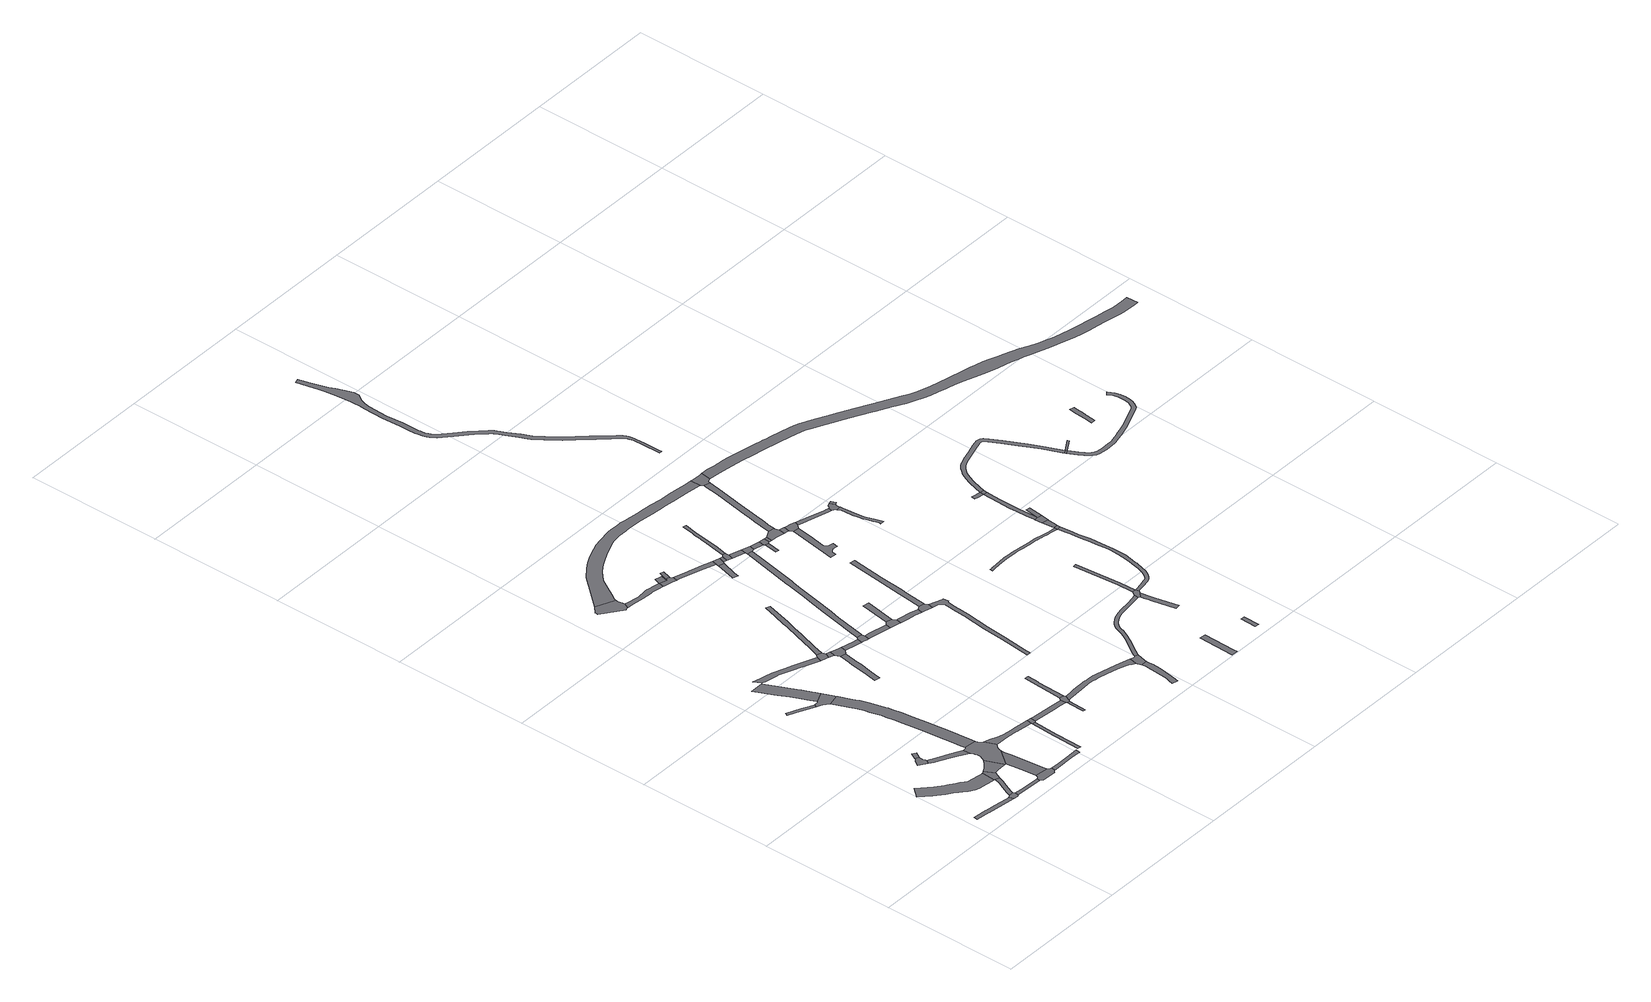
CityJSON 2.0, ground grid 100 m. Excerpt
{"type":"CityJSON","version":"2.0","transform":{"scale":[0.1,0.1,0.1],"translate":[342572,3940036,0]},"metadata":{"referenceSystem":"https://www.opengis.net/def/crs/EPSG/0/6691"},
"CityObjects":{
"road1":{"type":"Road","attributes":{"RoadStructureAttribute.sectionType":"1"},"geometry":[{"type":"MultiSurface","lod":"1","boundaries":[[[0,1,2,3,4,5,6,7,8,9,10,11,12]]]}]},
"road2":{"type":"Road","attributes":{"RoadStructureAttribute.sectionType":"1"},"geometry":[{"type":"MultiSurface","lod":"1","boundaries":[[[13,14,15,16,17,18,19,20,21,22,23,24,25,26,27,28,29,30,31,32,33,34,35,36,37,38]]]}]},
"road3":{"type":"Road","geometry":[{"type":"MultiSurface","lod":"1","boundaries":[[[5,4,39,40,41,42,43,44]]]}]},
"road4":{"type":"Road","attributes":{"RoadStructureAttribute.sectionType":"1"},"geometry":[{"type":"MultiSurface","lod":"1","boundaries":[[[43,45,46,47,48,49,50,51,52,44]]]}]},
"road5":{"type":"Road","geometry":[{"type":"MultiSurface","lod":"1","boundaries":[[[53,54,55,56,57,58,59,60,61,62,63,64,65,66]]]}]},
"road6":{"type":"Road","attributes":{"RoadStructureAttribute.sectionType":"1"},"geometry":[{"type":"MultiSurface","lod":"1","boundaries":[[[67,68,69,70,42,41]]]}]},
"road7":{"type":"Road","geometry":[{"type":"MultiSurface","lod":"1","boundaries":[[[60,71,72,73,74,61]]]}]},
"road8":{"type":"Road","geometry":[{"type":"MultiSurface","lod":"1","boundaries":[[[48,75,76,77,78,79,26,25,49]]]}]},
"road9":{"type":"Road","attributes":{"RoadStructureAttribute.sectionType":"1"},"geometry":[{"type":"MultiSurface","lod":"1","boundaries":[[[80,81,82,83,84,54,53,85,86,87,88,89,90,91]]]}]},
"road10":{"type":"Road","attributes":{"RoadStructureAttribute.sectionType":"1"},"geometry":[{"type":"MultiSurface","lod":"1","boundaries":[[[92,93,94,95,96,97,77,76,98,99,100,101]]]}]},
"road11":{"type":"Road","geometry":[{"type":"MultiSurface","lod":"1","boundaries":[[[102,103,104,68,67,105,106,107,108,109,110,111,112,113,114,115]]]}]},
"road12":{"type":"Road","attributes":{"RoadStructureAttribute.sectionType":"1"},"geometry":[{"type":"MultiSurface","lod":"1","boundaries":[[[116,117,118,119,120,121,122]]]}]},
"road13":{"type":"Road","attributes":{"function":"3","RoadStructureAttribute.sectionType":"1"},"geometry":[{"type":"MultiSurface","lod":"1","boundaries":[[[123,124,125,126,115,114,127,128,129,130,131]]]}]},
"road14":{"type":"Road","geometry":[{"type":"MultiSurface","lod":"1","boundaries":[[[132,133,134,135,136,137,138,139,140,141,142,143,144,145,146,147,91,90,148,149,150,151,152,153,92,101,123,131]]]}]},
"road15":{"type":"Road","attributes":{"function":"3","RoadStructureAttribute.sectionType":"1"},"geometry":[{"type":"MultiSurface","lod":"1","boundaries":[[[154,155,156,157,158,159,160,161,162,163,164,165,166,167,168,169,170]]]}]},
"road16":{"type":"Road","attributes":{"function":"3","RoadStructureAttribute.sectionType":"1"},"geometry":[{"type":"MultiSurface","lod":"1","boundaries":[[[171,172,173,174,175,176,177,178,179,180,181,182,183,184,185,186,187,188,189,190,191,192,193,194,195,196,197,198,199,200,142,141]]]}]},
"road17":{"type":"Road","geometry":[{"type":"MultiSurface","lod":"1","boundaries":[[[201,202,203,204,187,186,205,162,161,206,207,208,116,122]]]}]},
"road18":{"type":"Road","attributes":{"RoadStructureAttribute.sectionType":"1"},"geometry":[{"type":"MultiSurface","lod":"1","boundaries":[[[110,209,210,211,212,213,214,215,216,111]]]}]},
"road19":{"type":"Road","attributes":{"RoadStructureAttribute.sectionType":"1"},"geometry":[{"type":"MultiSurface","lod":"1","boundaries":[[[217,218,219,220,221,222,223,224,138,137,225,226,227,228]]]}]},
"road20":{"type":"Road","attributes":{"RoadStructureAttribute.sectionType":"1"},"geometry":[{"type":"MultiSurface","lod":"1","boundaries":[[[229,230,231,232,233,234,235,236,237,238,239,240,241,242,243,244,245,246]]]}]},
"road21":{"type":"Road","attributes":{"RoadStructureAttribute.sectionType":"1"},"geometry":[{"type":"MultiSurface","lod":"1","boundaries":[[[247,248,249,250,251,252,253,254]]]}]},
"road22":{"type":"Road","geometry":[{"type":"MultiSurface","lod":"1","boundaries":[[[255,217,228,251,250,256]]]}]},
"road23":{"type":"Road","geometry":[{"type":"MultiSurface","lod":"1","boundaries":[[[257,258,259,260,261,262,263,264,265,266,267,268,269,270]]]}]},
"road24":{"type":"Road","attributes":{"RoadStructureAttribute.sectionType":"1"},"geometry":[{"type":"MultiSurface","lod":"1","boundaries":[[[271,272,273,274,275,276,277,278,279,280,281]]]}]},
"road25":{"type":"Road","geometry":[{"type":"MultiSurface","lod":"1","boundaries":[[[282,283,284,237,236,285,286]]]}]},
"road26":{"type":"Road","attributes":{"RoadStructureAttribute.sectionType":"1"},"geometry":[{"type":"MultiSurface","lod":"1","boundaries":[[[287,288,282,286]]]}]},
"road27":{"type":"Road","attributes":{"RoadStructureAttribute.sectionType":"1"},"geometry":[{"type":"MultiSurface","lod":"1","boundaries":[[[289,290,291,292,293,294,295,296,255,256]]]}]},
"road28":{"type":"Road","geometry":[{"type":"MultiSurface","lod":"1","boundaries":[[[297,298,299,288,287,271,281,300]]]}]},
"road29":{"type":"Road","attributes":{"RoadStructureAttribute.sectionType":"1"},"geometry":[{"type":"MultiSurface","lod":"1","boundaries":[[[269,301,302,303,304,305,306,307,308,309,310,311,312,313,314,315,316,317,318,270]]]}]},
"road30":{"type":"Road","geometry":[{"type":"MultiSurface","lod":"1","boundaries":[[[319,320,321,322,323]]]}]},
"road31":{"type":"Road","attributes":{"RoadStructureAttribute.sectionType":"1"},"geometry":[{"type":"MultiSurface","lod":"1","boundaries":[[[324,325,326,327,328,329,330,331,332,333,334,284,283]]]}]},
"road32":{"type":"Road","attributes":{"RoadStructureAttribute.sectionType":"1"},"geometry":[{"type":"MultiSurface","lod":"1","boundaries":[[[335,336,337,338,297,300]]]}]},
"road33":{"type":"Road","geometry":[{"type":"MultiSurface","lod":"1","boundaries":[[[339,340,341,342,343,293,292,344,323,322,345,346]]]}]},
"road34":{"type":"Road","attributes":{"RoadStructureAttribute.sectionType":"1"},"geometry":[{"type":"MultiSurface","lod":"1","boundaries":[[[347,348,349,350,351,352,353,354,342,341]]]}]},
"road35":{"type":"Road","geometry":[{"type":"MultiSurface","lod":"1","boundaries":[[[336,355,356,357,358,359,360,337]]]}]},
"road36":{"type":"Road","geometry":[{"type":"MultiSurface","lod":"1","boundaries":[[[361,362,363,309]]]}]},
"road37":{"type":"Road","geometry":[{"type":"MultiSurface","lod":"1","boundaries":[[[308,364,365,366,367,368,369,370,371,372,361,309]]]}]},
"road38":{"type":"Road","attributes":{"RoadStructureAttribute.sectionType":"1"},"geometry":[{"type":"MultiSurface","lod":"1","boundaries":[[[373,374,375,358,357,376,377,378]]]}]},
"road39":{"type":"Road","geometry":[{"type":"MultiSurface","lod":"1","boundaries":[[[370,379,380,381,371]]]}]},
"road40":{"type":"Road","attributes":{"RoadStructureAttribute.sectionType":"1"},"geometry":[{"type":"MultiSurface","lod":"1","boundaries":[[[382,383,384,385,386,387,388,389,390,391,392,393,394,395,396,397,398,399,400,401,402,403,404,405,339,346]]]}]},
"road41":{"type":"Road","geometry":[{"type":"MultiSurface","lod":"1","boundaries":[[[406,407,408,409,410,411,373,378]]]}]},
"road42":{"type":"Road","attributes":{"RoadStructureAttribute.sectionType":"1"},"geometry":[{"type":"MultiSurface","lod":"1","boundaries":[[[412,413,414,415,367,366,416,417,418,419,420,421]]]}]},
"road43":{"type":"Road","attributes":{"RoadStructureAttribute.sectionType":"1"},"geometry":[{"type":"MultiSurface","lod":"1","boundaries":[[[422,423,424,425,426,427,428,429,430,360,359,431,432,433,434,435,436,437,438,439]]]}]},
"road44":{"type":"Road","attributes":{"RoadStructureAttribute.sectionType":"1"},"geometry":[{"type":"MultiSurface","lod":"1","boundaries":[[[440,441,411,410]]]}]},
"road45":{"type":"Road","attributes":{"RoadStructureAttribute.sectionType":"1"},"geometry":[{"type":"MultiSurface","lod":"1","boundaries":[[[442,443,444,445,446,447]]]}]},
"road46":{"type":"Road","attributes":{"RoadStructureAttribute.sectionType":"1"},"geometry":[{"type":"MultiSurface","lod":"1","boundaries":[[[448,449,450,409,408,451,452,453]]]}]},
"road47":{"type":"Road","attributes":{"function":"3","RoadStructureAttribute.sectionType":"1"},"geometry":[{"type":"MultiSurface","lod":"1","boundaries":[[[262,454,455,456,457,458,459,460,461,462,463,464,465,466,467,468,469,470,471,472,473,474,475,476,477,478,479,480,481,482,483,484,485,486,487,488,489,490,491,492,493,494,495,496,497,498,499,500,501,502,503,504,505,506,507,508,509,510,511,512,263]]]}]},
"road48":{"type":"Road","geometry":[{"type":"MultiSurface","lod":"1","boundaries":[[[513,514,421,420,447,446,515]]]}]},
"road49":{"type":"Road","attributes":{"RoadStructureAttribute.sectionType":"1"},"geometry":[{"type":"MultiSurface","lod":"1","boundaries":[[[516,517,518,519,520,521,522,523,524,525,526,527,528,529]]]}]},
"road50":{"type":"Road","attributes":{"RoadStructureAttribute.sectionType":"1"},"geometry":[{"type":"MultiSurface","lod":"1","boundaries":[[[530,531,513,515]]]}]},
"road51":{"type":"Road","attributes":{"RoadStructureAttribute.sectionType":"1"},"geometry":[{"type":"MultiSurface","lod":"1","boundaries":[[[532,533,534,535,536,537,538,539,540,541,542,543,544,545,546,547,548,549,550,551,552,553,554,555]]]}]},
"road52":{"type":"Road","geometry":[{"type":"MultiSurface","lod":"1","boundaries":[[[530,556,557,558,559,560,531]]]}]},
"road53":{"type":"Road","geometry":[{"type":"MultiSurface","lod":"1","boundaries":[[[561,448,453,562,563,532,555,564]]]}]},
"road54":{"type":"Road","geometry":[{"type":"MultiSurface","lod":"1","boundaries":[[[396,565,566,529,528,567,568,569,570,571,572,573,574,397]]]}]},
"road55":{"type":"Road","attributes":{"RoadStructureAttribute.sectionType":"1"},"geometry":[{"type":"MultiSurface","lod":"1","boundaries":[[[575,576,557,556,577]]]}]},
"road56":{"type":"Road","attributes":{"RoadStructureAttribute.sectionType":"1"},"geometry":[{"type":"MultiSurface","lod":"1","boundaries":[[[559,578,579,580,581,582,583,584,585,586,587,588,589,590,591,592,593,594,560]]]}]},
"road57":{"type":"Road","geometry":[{"type":"MultiSurface","lod":"1","boundaries":[[[575,577,422,439,595,596]]]}]},
"road58":{"type":"Road","attributes":{"RoadStructureAttribute.sectionType":"1"},"geometry":[{"type":"MultiSurface","lod":"1","boundaries":[[[597,598,599,600,601,602,603,604,605,561,564]]]}]},
"road59":{"type":"Road","attributes":{"RoadStructureAttribute.sectionType":"1"},"geometry":[{"type":"MultiSurface","lod":"1","boundaries":[[[595,606,607,596]]]}]},
"road60":{"type":"Road","geometry":[{"type":"MultiSurface","lod":"1","boundaries":[[[608,609,610,611]]]}]},
"road61":{"type":"Road","geometry":[{"type":"MultiSurface","lod":"1","boundaries":[[[612,607,606,613,608,611,614,615]]]}]},
"road62":{"type":"Road","attributes":{"RoadStructureAttribute.sectionType":"1"},"geometry":[{"type":"MultiSurface","lod":"1","boundaries":[[[616,617,612,615]]]}]},
"road63":{"type":"Road","geometry":[{"type":"MultiSurface","lod":"1","boundaries":[[[618,619,620,617,616,621,622,623]]]}]},
"road64":{"type":"Road","attributes":{"RoadStructureAttribute.sectionType":"1"},"geometry":[{"type":"MultiSurface","lod":"1","boundaries":[[[624,625,626,627,628,629,630,631,632,633,634,635,636,637,638,639,640,641,642,570,569,643,644,645,646,647,648,649,650,651,652,653,654,655,656,657,658,659,660,661,662,663]]]}]},
"road65":{"type":"Road","attributes":{"RoadStructureAttribute.sectionType":"1"},"geometry":[{"type":"MultiSurface","lod":"1","boundaries":[[[664,665,666,667,668,669,670,671,672,673,674,675,676,677]]]}]},
"road66":{"type":"Road","attributes":{"RoadStructureAttribute.sectionType":"1"},"geometry":[{"type":"MultiSurface","lod":"1","boundaries":[[[678,679,680,681,682]]]}]},
"road67":{"type":"Road","attributes":{"RoadStructureAttribute.sectionType":"1"},"geometry":[{"type":"MultiSurface","lod":"1","boundaries":[[[622,683,684,685,623]]]}]},
"road68":{"type":"Road","geometry":[{"type":"MultiSurface","lod":"1","boundaries":[[[686,687,685,684,677,676,688,689,690]]]}]},
"road69":{"type":"Road","attributes":{"RoadStructureAttribute.sectionType":"1"},"geometry":[{"type":"MultiSurface","lod":"1","boundaries":[[[691,692,693,694,695,696,697,698,699,700,701,702,703,704,705,706,707,708,709,620,619]]]}]},
"road70":{"type":"Road","attributes":{"RoadStructureAttribute.sectionType":"1"},"geometry":[{"type":"MultiSurface","lod":"1","boundaries":[[[689,710,711,712,713,714,715,716,717,718,719,690]]]}]},
"road71":{"type":"Road","attributes":{"RoadStructureAttribute.sectionType":"1"},"geometry":[{"type":"MultiSurface","lod":"1","boundaries":[[[720,721,722,723,724,725,726,727,728]]]}]},
"road72":{"type":"Road","geometry":[{"type":"MultiSurface","lod":"1","boundaries":[[[662,728,727,729,730,731,663]]]}]},
"road73":{"type":"Road","geometry":[{"type":"MultiSurface","lod":"1","boundaries":[[[732,733,734,735]]]}]},
"road74":{"type":"Road","geometry":[{"type":"MultiSurface","lod":"1","boundaries":[[[482,701,700,736,737,738,739,740,483]]]}]},
"road75":{"type":"Road","attributes":{"RoadStructureAttribute.sectionType":"1"},"geometry":[{"type":"MultiSurface","lod":"1","boundaries":[[[741,742,743,744,745,731,730]]]}]},
"road76":{"type":"Road","attributes":{"RoadStructureAttribute.sectionType":"1"},"geometry":[{"type":"MultiSurface","lod":"1","boundaries":[[[746,747,748,749,750,751,752,753,754,755,756,757,758,759,760,761,762,763,764,765,766,767,768]]]}]},
"road77":{"type":"Road","geometry":[{"type":"MultiSurface","lod":"1","boundaries":[[[769,770,771,772,773,774,775,776,777,778,779,780,781,782,783,784,785,786,787,788,789,790,791,792,793,794,795,796,797,798,799,800,801,802,803,804,805,806,807,808,809,810,811,812,813,814,815,816,817,818,819,820,821,822,823,824,825,826,827,828,829,830,831,832,833,834,835,836,837,838,839,840,841,842,843,844,845,846,847,848,849,850,851,852,853,854,855,856,857,858,859,860,861,862,863,864,865,866,867,868,869,870]]]}]},
"road78":{"type":"Road","geometry":[{"type":"MultiSurface","lod":"1","boundaries":[[[871,872,873,874,875,876,714,713,877,878,879,880,768,767,881,882,883,884]]]}]},
"road79":{"type":"Road","geometry":[{"type":"MultiSurface","lod":"1","boundaries":[[[885,886,871,884]]]}]},
"road80":{"type":"Road","attributes":{"RoadStructureAttribute.sectionType":"1"},"geometry":[{"type":"MultiSurface","lod":"1","boundaries":[[[887,888,889,890,891,892,893,894,895,896,897,898,899,900,901,902,903,904,905,906,907,908,909,910,911,912,913,914,915,916,917,918,919,920,921,922,923,924,925]]]}]},
"road81":{"type":"Road","attributes":{"RoadStructureAttribute.sectionType":"1"},"geometry":[{"type":"MultiSurface","lod":"1","boundaries":[[[729,926,927,928,929,930,931,932,933,934,935,936,937,938,939,940,941,942,943,944,945,946,947,948,949,950,951,952,953,954,955,956,957,958,959,960,961,962,963,964,965,966,967,968,969,970,971,972,973,730]]]}]},
"road82":{"type":"Road","geometry":[{"type":"MultiSurface","lod":"1","boundaries":[[[949,948,974,975,976,887,925]]]}]},
"road83":{"type":"Road","attributes":{"RoadStructureAttribute.sectionType":"1"},"geometry":[{"type":"MultiSurface","lod":"1","boundaries":[[[975,977,978,979,980,981,982,976]]]}]},
"road84":{"type":"Road","geometry":[{"type":"MultiSurface","lod":"1","boundaries":[[[983,984,980,979,985,986,987]]]}]},
"road85":{"type":"Road","attributes":{"RoadStructureAttribute.sectionType":"1"},"geometry":[{"type":"MultiSurface","lod":"1","boundaries":[[[986,988,989,983,987]]]}]},
"road86":{"type":"Road","attributes":{"RoadStructureAttribute.sectionType":"1"},"geometry":[{"type":"MultiSurface","lod":"1","boundaries":[[[990,991,992,993,994,984,983,995,996,997,998,999,1000,1001,1002]]]}]},
"road87":{"type":"Road","geometry":[{"type":"MultiSurface","lod":"1","boundaries":[[[1003,1004,1005,1006,1007,1002]]]}]},
"road88":{"type":"Road","geometry":[{"type":"MultiSurface","lod":"1","boundaries":[[[1003,1002,1001,1008]]]}]},
"road89":{"type":"Road","attributes":{"RoadStructureAttribute.sectionType":"1"},"geometry":[{"type":"MultiSurface","lod":"1","boundaries":[[[1009,1010,1011,1012,1013,1014,1015,1016,1017,1018,1019,1020,1021,1022,1023,1024,1025,1026,1027,1028,1029,1030,1031,1003,1008,1032,1033,1034,1035,1036,1037,1038,1039,1040,1041,1042,1043,1044,1045,1046,1047,1048,1049,1050,1051,1052,1053,1054,1055,1056]]]}]},
"road90":{"type":"Road","geometry":[{"type":"MultiSurface","lod":"1","boundaries":[[[1055,1057,1058,1056]]]}]},
"road91":{"type":"Road","geometry":[{"type":"MultiSurface","lod":"1","boundaries":[[[1058,1059,1060,1056]]]}]},
"road92":{"type":"Road","attributes":{"function":"3","RoadStructureAttribute.sectionType":"1"},"geometry":[{"type":"MultiSurface","lod":"1","boundaries":[[[1061,1062,1063,1064,1065,1066,1067,1068,1069,1070,1071,1072,1073,1074,1075,1076,1077,1078,1079,1080,1081,1082,1083,1084,1085,1086,1087,1088,1089,1090,1091,1092,1093,1094,1095,1096,1097,1098,1099,1100,1101,1102,1103,1104,1105,1106,1107,1108,1109,1110,1111,1112,1113,1114,1115,1116,738,737,1117,1118,1119,1120,1121,1122,1123,1124,1125,1126,1127,1128,1129,1130,1131,1132,1133,1134,1135,1136,1137,1138,1139,1140,1141,1142,1143,1144,1145,1146,1147,1148,1149,1150,1151,1152,1153,1154,1155,1156,1157,1158,1159,1160,1161,1162,1163,1164,1165,1166,1167,1168]]]}]},
"road93":{"type":"Road","attributes":{"RoadStructureAttribute.sectionType":"1"},"geometry":[{"type":"MultiSurface","lod":"1","boundaries":[[[1169,1170,1171,1172,1173,1174,1175,1176,1177,1178,1179,1180,1181,1182,1183,1184,1185,1186,1187,1188,1189,1190,1191,1192,1193,1194,1195,1196,1197,1058,1057,1198,1199,1200,1201,1202,1203,1204,1205,1206,1207,1208,1209,1210,1211,1212,1213,1214,1215,1216,1217,1218,1219,1220,1221,1222]]]}]},
"road94":{"type":"Road","attributes":{"RoadStructureAttribute.sectionType":"1"},"geometry":[{"type":"MultiSurface","lod":"1","boundaries":[[[1223,1224,1225,1226,1227,1228,1229,1230,1231,1232]]]}]}
},
"vertices":[
[167,143,0],[174,142,0],[261,131,0],[374,118,0],[383,117,0],[367,148,0],[357,149,0],[341,151,0],[245,163,0],[172,172,0],[170,173,0],[67,183,0],[64,154,0],
[2,597,0],[75,528,0],[138,478,0],[140,476,0],[180,447,0],[208,426,0],[219,417,0],[228,409,0],[254,386,0],[291,360,0],[319,350,0],[427,336,0],[448,335,0],[453,434,0],[433,436,0],[362,445,0],[334,452,0],[316,464,0],[290,483,0],[269,497,0],[235,520,0],[196,546,0],[191,549,0],[134,596,0],[122,608,0],[60,666,0],
[414,112,0],[420,116,0],[425,118,0],[430,146,0],[420,161,0],[386,157,0],
[427,180,0],[466,265,0],[472,279,0],[490,322,0],[459,334,0],[445,290,0],[436,271,0],[400,192,0],
[316,763,0],[336,793,0],[330,801,0],[327,806,0],[325,814,0],[325,825,0],[327,834,0],[330,848,0],[301,862,0],[297,852,0],[293,848,0],[289,845,0],[284,846,0],[256,801,0],
[627,112,0],[631,134,0],[622,134,0],[506,140,0],
[343,872,0],[355,892,0],[340,899,0],[323,907,0],
[499,347,0],[510,373,0],[472,444,0],[465,440,0],[454,435,0],
[525,701,0],[457,733,0],[448,738,0],[370,771,0],[354,781,0],[349,742,0],[359,737,0],[439,697,0],[487,671,0],[525,652,0],[563,627,0],[561,683,0],
[562,514,0],[552,504,0],[551,503,0],[533,486,0],[506,463,0],[485,451,0],[522,378,0],[539,380,0],[551,381,0],[619,385,0],
[649,145,0],[643,139,0],[636,136,0],[647,95,0],[649,94,0],[753,91,0],[756,100,0],[759,102,0],[768,103,0],[776,134,0],[766,136,0],[757,143,0],[751,150,0],[653,160,0],
[330,1703,0],[296,1716,0],[246,1740,0],[145,1788,0],[135,1768,0],[218,1730,0],[318,1683,0],
[624,383,0],[627,377,0],[628,371,0],[640,273,0],[746,173,0],[731,301,0],[717,426,0],[712,469,0],[709,491,0],
[712,512,0],[719,524,0],[726,539,0],[735,549,0],[741,555,0],[746,556,0],[712,639,0],[697,646,0],[688,657,0],[681,684,0],[592,689,0],[592,687,0],[589,683,0],[587,682,0],[582,681,0],[574,681,0],[574,612,0],[578,596,0],[581,581,0],[581,555,0],[577,541,0],[571,528,0],
[202,2058,0],[227,2004,0],[256,1945,0],[291,1874,0],[309,1838,0],[338,1772,0],[345,1755,0],[364,1712,0],[443,1748,0],[428,1781,0],[419,1801,0],[392,1867,0],[389,1875,0],[335,1983,0],[307,2042,0],[282,2100,0],[183,2098,0],
[676,734,0],[670,813,0],[664,875,0],[641,1049,0],[627,1149,0],[625,1168,0],[616,1232,0],[605,1289,0],[597,1326,0],[595,1332,0],[566,1451,0],[543,1514,0],[531,1541,0],[516,1574,0],[486,1647,0],[485,1651,0],[399,1629,0],[438,1533,0],[445,1517,0],[461,1481,0],[481,1425,0],[491,1386,0],[511,1308,0],[517,1274,0],[526,1218,0],[532,1181,0],[555,1025,0],[575,844,0],[585,748,0],[588,724,0],
[346,1670,0],[371,1657,0],[378,1652,0],[385,1647,0],[473,1684,0],[363,1706,0],[356,1704,0],[339,1702,0],
[786,104,0],[827,106,0],[933,106,0],[998,107,0],[1013,104,0],[1021,136,0],[927,135,0],[827,134,0],
[1056,569,0],[1034,571,0],[939,580,0],[934,581,0],[857,588,0],[819,599,0],[754,623,0],[731,632,0],[850,555,0],[927,547,0],[931,546,0],[1051,529,0],
[309,2098,0],[313,2097,0],[401,2077,0],[422,2073,0],[532,2032,0],[561,2021,0],[593,2009,0],[705,1966,0],[719,2006,0],[599,2052,0],[547,2071,0],[539,2074,0],[435,2113,0],[410,2120,0],[355,2134,0],[323,2141,0],[262,2154,0],[291,2101,0],
[1061,135,0],[1065,327,0],[1066,335,0],[1073,518,0],[1050,519,0],[1043,337,0],[1042,328,0],[1038,139,0],
[1089,565,0],[1085,526,0],
[367,3311,0],[367,3312,0],[365,3324,0],[363,3345,0],[364,3356,0],[365,3361,0],[228,3421,0],[183,3376,0],[184,3368,0],[179,3352,0],[329,3246,0],[338,3252,0],[352,3252,0],[372,3292,0],
[820,1897,0],[806,1815,0],[800,1785,0],[777,1647,0],[765,1572,0],[806,1565,0],[820,1647,0],[838,1750,0],[842,1779,0],[847,1808,0],[862,1890,0],
[779,1988,0],[769,2012,0],[736,2023,0],[747,1954,0],[764,1948,0],
[800,1935,0],[813,1978,0],
[1093,526,0],[1247,510,0],[1312,505,0],[1356,499,0],[1351,538,0],[1288,546,0],[1205,551,0],[1112,562,0],
[894,1956,0],[886,1958,0],[854,1965,0],[885,1914,0],
[406,3248,0],[468,3241,0],[551,3235,0],[562,3235,0],[578,3236,0],[596,3235,0],[628,3229,0],[666,3221,0],[674,3260,0],[633,3269,0],[595,3275,0],[579,3279,0],[560,3280,0],[539,3277,0],[502,3272,0],[485,3271,0],[458,3276,0],[399,3287,0],
[1363,473,0],[1359,359,0],[1375,359,0],[1381,490,0],[1362,491,0],
[795,2093,0],[838,2233,0],[862,2311,0],[884,2381,0],[938,2572,0],[906,2583,0],[876,2480,0],[850,2391,0],[838,2352,0],[804,2241,0],[762,2104,0],
[975,1895,0],[1015,1888,0],[1022,1927,0],[987,1935,0],
[1403,542,0],[1401,544,0],[1399,552,0],[1368,561,0],[1364,556,0],[1360,497,0],[1384,496,0],[1388,499,0],
[1403,697,0],[1408,768,0],[1408,770,0],[1414,855,0],[1390,857,0],[1384,857,0],[1376,727,0],[1371,659,0],
[1038,1884,0],[1058,1880,0],[1074,1877,0],[1081,1918,0],[1077,1939,0],[1037,1942,0],
[730,3245,0],[740,3295,0],[691,3308,0],
[678,3218,0],[732,3208,0],[770,3198,0],[778,3231,0],[771,3235,0],[767,3241,0],[765,3250,0],[736,3259,0],[732,3245,0],
[1253,1886,0],[1116,1912,0],[1098,1915,0],[1094,1874,0],[1125,1868,0],[1248,1846,0],
[770,3268,0],[787,3316,0],[758,3324,0],
[1396,500,0],[1407,502,0],[1465,506,0],[1493,509,0],[1588,512,0],[1614,514,0],[1642,511,0],[1656,510,0],[1693,505,0],[1798,480,0],[1849,466,0],[1908,443,0],[1928,433,0],[1939,426,0],[1949,420,0],[1963,476,0],[1858,504,0],[1702,541,0],[1682,546,0],[1656,548,0],[1615,550,0],[1603,550,0],[1492,547,0],[1457,545,0],
[1294,1837,0],[1316,1832,0],[1331,1829,0],[1339,1869,0],[1322,1896,0],[1278,1903,0],
[974,3177,0],[940,3187,0],[893,3199,0],[878,3203,0],[790,3194,0],[881,3167,0],[899,3162,0],[941,3148,0],[1055,3110,0],[1067,3149,0],
[1266,3027,0],[1243,2920,0],[1183,2635,0],[1181,2625,0],[1151,2487,0],[1135,2411,0],[1106,2279,0],[1085,2178,0],[1048,1998,0],[1079,1947,0],[1124,2169,0],[1139,2241,0],[1174,2404,0],[1204,2543,0],[1220,2617,0],[1224,2635,0],[1282,2911,0],[1305,3022,0],
[1361,2116,0],[1316,2124,0],
[1023,2979,0],[1013,2939,0],[1051,2926,0],[1061,2967,0],[1095,3078,0],[1056,3089,0],
[1508,1835,0],[1453,1848,0],[1360,1865,0],[1395,1817,0],[1444,1809,0],[1499,1796,0],
[372,3377,0],[396,3421,0],[444,3503,0],[473,3553,0],[506,3583,0],[536,3612,0],[569,3638,0],[578,3645,0],[612,3662,0],[639,3677,0],[691,3703,0],[721,3717,0],[761,3736,0],[796,3751,0],[826,3759,0],[860,3765,0],[891,3770,0],[928,3771,0],[962,3771,0],[999,3771,0],[1037,3769,0],[1083,3766,0],[1145,3762,0],[1205,3756,0],[1299,3746,0],[1324,3743,0],[1388,3737,0],[1526,3724,0],[1623,3714,0],[1622,3787,0],[1566,3792,0],[1503,3798,0],[1430,3805,0],[1400,3807,0],[1369,3810,0],[1347,3812,0],[1266,3821,0],[1208,3827,0],[1147,3832,0],[1085,3840,0],[1042,3846,0],[1002,3850,0],[964,3851,0],[926,3852,0],[887,3850,0],[852,3845,0],[807,3837,0],[774,3830,0],[729,3820,0],[681,3803,0],[636,3785,0],[594,3766,0],[551,3743,0],[503,3711,0],[462,3680,0],[461,3680,0],[428,3656,0],[381,3601,0],[345,3558,0],
[1118,3134,0],[1101,3139,0],[1106,3094,0],
[1965,357,0],[1965,327,0],[1959,246,0],[1952,170,0],[1944,143,0],[1936,111,0],[1980,101,0],[1990,146,0],[1992,161,0],[2007,266,0],[2010,328,0],[2010,359,0],[2009,384,0],[1962,378,0],
[1128,3087,0],[1140,3127,0],
[1582,1778,0],[1631,1767,0],[1654,1737,0],[1645,1637,0],[1639,1566,0],[1617,1383,0],[1603,1227,0],[1580,1003,0],[1608,1000,0],[1614,1055,0],[1633,1224,0],[1635,1247,0],[1647,1380,0],[1669,1563,0],[1676,1637,0],[1680,1685,0],[1683,1718,0],[1685,1732,0],[1687,1736,0],[1691,1740,0],[1698,1742,0],[1692,1780,0],[1685,1779,0],[1590,1816,0],
[1170,3074,0],[1181,3114,0],[1178,3132,0],[1179,3138,0],[1156,3142,0],
[1535,1846,0],[1527,1789,0],[1539,1787,0],[1575,1842,0],
[1955,407,0],[1960,394,0],[2012,401,0],[2020,440,0],[2028,464,0],[2004,473,0],[2001,470,0],[1997,468,0],[1992,469,0],[1975,473,0],
[1273,3085,0],[1228,3099,0],[1262,3046,0],
[1199,3236,0],[1210,3291,0],[1217,3342,0],[1217,3346,0],[1222,3387,0],[1228,3431,0],[1247,3515,0],[1224,3520,0],[1207,3430,0],[1204,3415,0],[1200,3394,0],[1196,3355,0],[1195,3352,0],[1189,3316,0],[1185,3296,0],[1178,3260,0],[1175,3241,0],
[1324,3027,0],[1338,3066,0],
[1592,1995,0],[1594,2019,0],[1597,2038,0],[1617,2225,0],[1645,2467,0],[1605,2472,0],[1577,2228,0],[1555,2027,0],[1553,2006,0],
[1399,3011,0],[1407,3050,0],
[1406,3001,0],[1392,2905,0],[1420,2900,0],[1436,2996,0],
[1451,3047,0],[1401,3011,0],[1436,3000,0],[1448,3004,0],
[1470,3001,0],[1475,3046,0],
[1574,3063,0],[1575,3068,0],[1528,3074,0],[1518,2996,0],[1578,2987,0],[1585,3035,0],
[2409,860,0],[2316,846,0],[2284,840,0],[2268,836,0],[2252,829,0],[2234,822,0],[2214,811,0],[2194,800,0],[2177,786,0],[2164,771,0],[2151,748,0],[2144,726,0],[2137,705,0],[2130,684,0],[2113,650,0],[2102,632,0],[2090,611,0],[2027,516,0],[2011,488,0],[2030,471,0],[2049,503,0],[2111,598,0],[2133,637,0],[2151,673,0],[2161,699,0],[2167,719,0],[2173,736,0],[2187,757,0],[2198,769,0],[2211,779,0],[2227,789,0],[2245,799,0],[2262,806,0],[2275,812,0],[2289,815,0],[2320,821,0],[2413,835,0],[2463,843,0],[2487,845,0],[2489,877,0],
[1593,2717,0],[1578,2635,0],[1573,2603,0],[1615,2596,0],[1621,2632,0],[1626,2635,0],[1646,2649,0],[1685,2642,0],[1692,2682,0],[1653,2688,0],[1636,2713,0],[1653,2817,0],[1674,2948,0],[1632,2955,0],
[2451,8,0],[2451,34,0],[2455,273,0],[2411,275,0],[2406,9,0],
[1598,2984,0],[1614,2981,0],[1624,3026,0],
[1679,3014,0],[1642,3022,0],[1675,2953,0],[1699,2977,0],[1707,3006,0],
[1581,3111,0],[1584,3126,0],[1589,3155,0],[1593,3175,0],[1603,3237,0],[1609,3271,0],[1636,3422,0],[1640,3441,0],[1664,3567,0],[1683,3682,0],[1638,3690,0],[1635,3676,0],[1619,3574,0],[1592,3430,0],[1565,3282,0],[1561,3256,0],[1549,3191,0],[1542,3150,0],[1537,3118,0],
[1712,2973,0],[1822,2939,0],[1927,2912,0],[1950,2906,0],[1957,2936,0],[1936,2941,0],[1922,2943,0],[1861,2962,0],[1815,2976,0],[1747,2995,0],
[2505,811,0],[2511,783,0],[2516,757,0],[2551,589,0],[2586,594,0],[2551,764,0],[2544,793,0],[2532,867,0],[2499,836,0],
[2544,884,0],[2534,910,0],[2509,909,0],
[2754,81,0],[2759,203,0],[2729,204,0],[2724,86,0],
[1686,3698,0],[1712,3709,0],[1724,3782,0],[1708,3782,0],[1645,3785,0],
[2532,1028,0],[2504,1321,0],[2499,1365,0],[2475,1362,0],[2507,1026,0],
[1984,2876,0],[1989,2860,0],[1993,2833,0],[1997,2774,0],[2002,2739,0],[2010,2700,0],[2017,2680,0],[2031,2636,0],[2038,2616,0],[2043,2593,0],[2042,2581,0],[2072,2585,0],[2062,2624,0],[2058,2636,0],[2034,2706,0],[2030,2727,0],[2026,2754,0],[2024,2764,0],[2018,2836,0],[2014,2866,0],[2013,2872,0],[2011,2890,0],[1979,2887,0],
[859,6344,0],[853,6365,0],[819,6355,0],[840,6267,0],[849,6231,0],[859,6188,0],[864,6155,0],[877,6067,0],[886,6003,0],[889,5958,0],[890,5926,0],[888,5890,0],[887,5845,0],[883,5694,0],[893,5564,0],[893,5490,0],[894,5440,0],[896,5424,0],[904,5388,0],[912,5361,0],[922,5342,0],[934,5321,0],[948,5303,0],[971,5280,0],[1023,5231,0],[1097,5168,0],[1148,5120,0],[1187,5079,0],[1198,5067,0],[1205,5056,0],[1222,5025,0],[1238,4990,0],[1280,4909,0],[1302,4855,0],[1312,4835,0],[1332,4808,0],[1359,4769,0],[1431,4678,0],[1454,4653,0],[1486,4618,0],[1546,4552,0],[1572,4519,0],[1636,4452,0],[1673,4417,0],[1687,4403,0],[1699,4385,0],[1706,4363,0],[1713,4332,0],[1718,4258,0],[1720,4133,0],[1720,4122,0],[1740,4122,0],[1739,4151,0],[1738,4259,0],[1733,4333,0],[1731,4361,0],[1727,4383,0],[1721,4399,0],[1712,4418,0],[1693,4444,0],[1689,4448,0],[1599,4543,0],[1572,4575,0],[1513,4641,0],[1458,4700,0],[1387,4790,0],[1361,4827,0],[1342,4854,0],[1334,4870,0],[1312,4924,0],[1269,5005,0],[1253,5040,0],[1243,5060,0],[1235,5074,0],[1226,5088,0],[1213,5103,0],[1173,5145,0],[1120,5195,0],[1047,5257,0],[995,5305,0],[974,5326,0],[963,5341,0],[952,5359,0],[945,5374,0],[938,5396,0],[931,5430,0],[929,5443,0],[928,5491,0],[928,5565,0],[918,5695,0],[923,5842,0],[931,5882,0],[940,5912,0],[950,5933,0],[964,5952,0],[972,5967,0],[975,5984,0],[972,6007,0],[953,6065,0],[931,6122,0],[912,6164,0],[877,6282,0],
[1999,2967,0],[1977,2958,0],[1973,2955,0],[1970,2945,0],[1966,2940,0],[1961,2937,0],[1958,2905,0],[1964,2903,0],[1972,2896,0],[1973,2896,0],[2010,2906,0],[2009,2918,0],[2011,2925,0],[2014,2929,0],
[2032,2938,0],[2020,2975,0],
[2706,1709,0],[2660,1714,0],[2621,1721,0],[2596,1727,0],[2563,1733,0],[2545,1735,0],[2508,1738,0],[2491,1739,0],[2420,1748,0],[2379,1753,0],[2337,1756,0],[2312,1757,0],[2269,1759,0],[2220,1756,0],[2148,1752,0],[2141,1752,0],[2132,1750,0],[2124,1749,0],[2114,1748,0],[2117,1727,0],[2126,1729,0],[2135,1730,0],[2144,1731,0],[2150,1733,0],[2221,1736,0],[2269,1739,0],[2336,1736,0],[2377,1734,0],[2418,1728,0],[2489,1719,0],[2510,1718,0],[2532,1716,0],[2543,1715,0],[2563,1713,0],[2573,1711,0],[2594,1708,0],[2621,1702,0],[2657,1696,0],[2703,1689,0],
[2553,886,0],[2597,896,0],[2654,908,0],[2672,914,0],[2681,919,0],[2689,926,0],[2697,934,0],[2702,942,0],[2719,966,0],[2728,984,0],[2742,1028,0],[2754,1074,0],[2755,1080,0],[2757,1092,0],[2764,1124,0],[2777,1190,0],[2777,1296,0],[2772,1384,0],[2764,1468,0],[2752,1554,0],[2746,1606,0],[2744,1624,0],[2737,1691,0],[2709,1688,0],[2711,1672,0],[2718,1624,0],[2721,1603,0],[2723,1586,0],[2727,1551,0],[2736,1484,0],[2739,1465,0],[2747,1382,0],[2750,1330,0],[2752,1295,0],[2750,1228,0],[2748,1193,0],[2738,1128,0],[2732,1097,0],[2728,1077,0],[2718,1035,0],[2704,994,0],[2697,978,0],[2685,961,0],[2678,950,0],[2666,937,0],[2648,932,0],[2595,920,0],[2550,911,0],
[2737,1692,0],[2738,1714,0],[2708,1715,0],
[2740,1744,0],[2744,1791,0],[2745,1797,0],[2698,1804,0],[2702,1766,0],[2706,1731,0],
[2724,1862,0],[2695,1860,0],[2754,1854,0],[2754,1858,0],[2724,1861,0],
[2766,1963,0],[2736,1966,0],
[2684,2159,0],[2683,2060,0],[2686,2003,0],[2689,1930,0],[2694,1862,0],[2722,1881,0],[2719,1942,0],[2715,2005,0],[2713,2060,0],[2714,2159,0],[2716,2250,0],[2719,2274,0],[2688,2277,0],
[2692,2307,0],[2638,2316,0],[2624,2319,0],[2618,2290,0],[2637,2287,0],
[2722,2302,0],
[3311,2309,0],[3269,2398,0],[3194,2545,0],[3153,2621,0],[3133,2650,0],[3119,2660,0],[3103,2665,0],[3088,2668,0],[3066,2664,0],[3036,2654,0],[2971,2633,0],[2892,2607,0],[2869,2599,0],[2847,2590,0],[2828,2579,0],[2821,2573,0],[2803,2558,0],[2787,2539,0],[2773,2523,0],[2766,2513,0],[2745,2471,0],[2724,2420,0],[2706,2357,0],[2734,2348,0],[2752,2410,0],[2773,2459,0],[2792,2497,0],[2796,2504,0],[2809,2519,0],[2826,2539,0],[2841,2550,0],[2861,2561,0],[2883,2571,0],[2930,2586,0],[3026,2617,0],[3063,2629,0],[3081,2636,0],[3087,2636,0],[3101,2634,0],[3112,2628,0],[3128,2605,0],[3167,2531,0],[3220,2429,0],[3242,2385,0],[3284,2297,0],[3341,2169,0],[3345,2161,0],[3371,2175,0],
[3351,2149,0],[3378,2163,0],
[3462,2217,0],[3456,2228,0],
[4840,2889,0],[4807,2887,0],[4753,2886,0],[4727,2888,0],[4719,2889,0],[4688,2891,0],[4640,2899,0],[4566,2911,0],[4500,2921,0],[4422,2937,0],[4351,2951,0],[4294,2964,0],[4235,2978,0],[4208,2986,0],[4175,2997,0],[4123,3015,0],[4059,3041,0],[4001,3068,0],[3942,3091,0],[3898,3109,0],[3850,3126,0],[3797,3143,0],[3751,3159,0],[3695,3175,0],[3648,3186,0],[3594,3198,0],[3486,3218,0],[3407,3238,0],[3348,3252,0],[3292,3267,0],[3248,3281,0],[3200,3301,0],[3146,3326,0],[3055,3374,0],[2964,3420,0],[2950,3427,0],[2855,3475,0],[2765,3521,0],[2687,3561,0],[2616,3595,0],[2563,3620,0],[2519,3640,0],[2480,3653,0],[2437,3664,0],[2390,3676,0],[2292,3696,0],[2261,3702,0],[2238,3706,0],[2218,3710,0],[2182,3718,0],[2080,3737,0],[2016,3750,0],[1958,3761,0],[1919,3767,0],[1837,3774,0],[1779,3783,0],[1756,3705,0],[1830,3696,0],[1908,3687,0],[1945,3682,0],[1999,3671,0],[2065,3659,0],[2167,3639,0],[2276,3618,0],[2372,3598,0],[2417,3587,0],[2457,3576,0],[2490,3565,0],[2529,3547,0],[2582,3522,0],[2651,3489,0],[2728,3450,0],[2819,3404,0],[2914,3356,0],[2918,3354,0],[3018,3303,0],[3110,3255,0],[3168,3228,0],[3222,3207,0],[3270,3191,0],[3326,3175,0],[3388,3160,0],[3461,3142,0],[3465,3141,0],[3507,3127,0],[3596,3098,0],[3680,3071,0],[3762,3046,0],[3857,3021,0],[3909,3006,0],[3951,2993,0],[3992,2979,0],[4045,2960,0],[4124,2933,0],[4184,2913,0],[4237,2897,0],[4293,2881,0],[4355,2866,0],[4416,2854,0],[4426,2852,0],[4501,2840,0],[4555,2832,0],[4626,2820,0],[4685,2809,0],[4728,2803,0],[4768,2801,0],[4813,2801,0],[4845,2804,0],
[3979,2341,0],[3990,2324,0],[4000,2305,0],[4006,2283,0],[4009,2272,0],[4010,2253,0],[4010,2239,0],[4010,2213,0],[4003,2179,0],[3990,2151,0],[3981,2139,0],[3965,2128,0],[3910,2105,0],[3798,2059,0],[3768,2049,0],[3708,2031,0],[3696,2028,0],[3675,2023,0],[3649,2016,0],[3627,2012,0],[3598,2010,0],[3546,2009,0],[3517,2009,0],[3493,2012,0],[3476,2019,0],[3458,2032,0],[3439,2051,0],[3429,2065,0],[3409,2099,0],[3386,2080,0],[3404,2048,0],[3417,2031,0],[3439,2010,0],[3461,1992,0],[3486,1983,0],[3515,1979,0],[3547,1979,0],[3600,1980,0],[3631,1982,0],[3656,1987,0],[3682,1994,0],[3715,2002,0],[3778,2020,0],[3809,2031,0],[3980,2101,0],[4002,2117,0],[4016,2135,0],[4032,2170,0],[4039,2209,0],[4040,2239,0],[4039,2277,0],[4028,2315,0],[4017,2339,0],[4004,2361,0],
[3706,2357,0],[3701,2290,0],[3696,2226,0],[3728,2230,0],[3737,2301,0],[3738,2314,0],[3742,2348,0],[3747,2396,0],[3750,2416,0],[3714,2422,0]
]}
